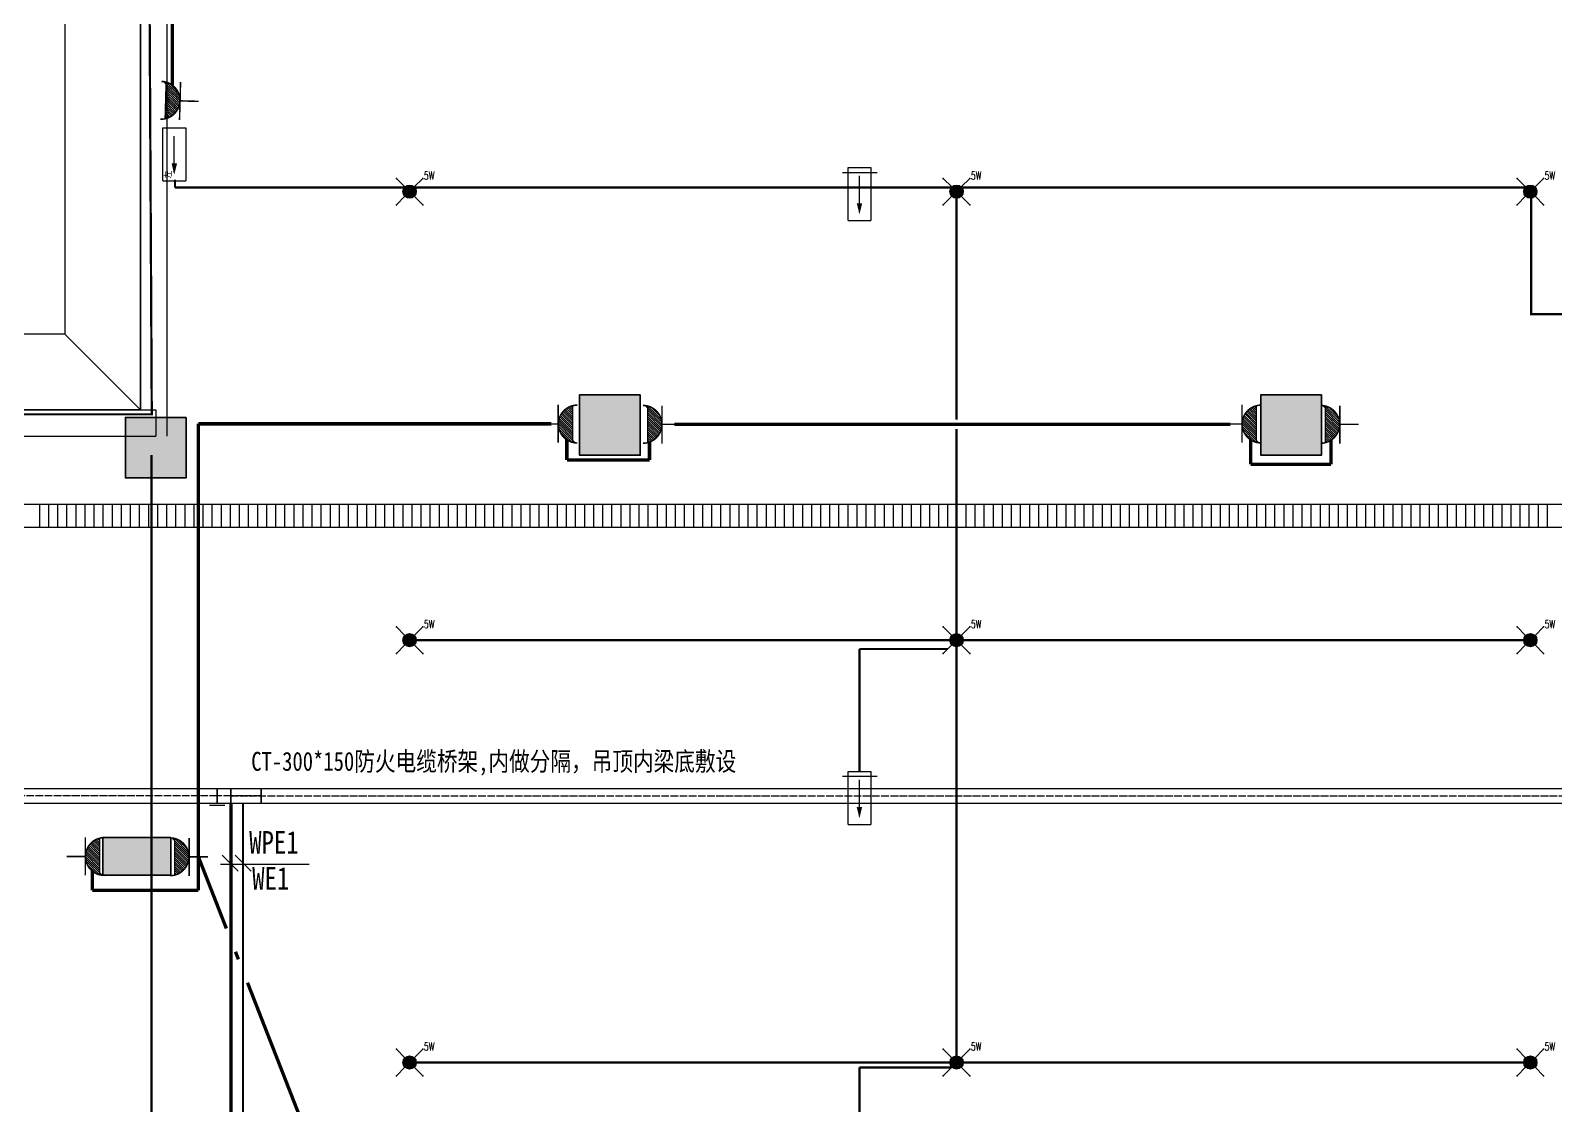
# Model space of a CAD drawing. Extents: x 815029915 to 815825525, y 579155098 to 579748855.
# Drawn here: x 815181143 to 815201291, y 579572519 to 579586722 of the extents above; entities that cross this region are included whole.
import ezdxf
from ezdxf.enums import TextEntityAlignment as Align

# ---------------------------------------------------------------- set-up
doc = ezdxf.new("R2010")
doc.units = 0
doc.header["$LTSCALE"] = 100
doc.header["$MEASUREMENT"] = 0
for name, pattern in [('DASH', [0.35, 0.25, -0.1]), ('DOTE', [2.42, 2, -0.2, 0.02, -0.2]), ('HIDDEN', [0.375, 0.25, -0.125])]:
    doc.linetypes.add(name, pattern=pattern)
for name, color, linetype in [('BR-消防应急灯具', 3, 'Continuous'), ('BR-系统通信线', 3, 'DASH'), ('COLUMN', 9, 'Continuous'), ('DIM_SYMB', 3, 'Continuous'), ('EQUIP-照明', 3, 'Continuous'), ('GROUND', 2, 'Continuous'), ('WALL', 9, 'Continuous'), ('zm', 1, 'Continuous'), ('电-强电平面-标注', 3, 'Continuous'), ('电-强电平面-线缆', 3, 'Continuous'), ('电-接地防雷-接地线', 132, 'Continuous'), ('电-桥架', 4, 'Continuous'), ('设备-插座', 3, 'Continuous')]:
    doc.layers.add(name, color=color, linetype=linetype)
doc.layers.add('柱填充', color=9, linetype='Continuous', lineweight=18)
doc.layers.add('砼柱', color=2, linetype='Continuous', lineweight=35)
doc.styles.add('-宋体', font='', dxfattribs={"width": 0.8})
doc.styles.add('_TCH_DIM', font='SIMPLEX', dxfattribs={"bigfont": 'GBCBIG'})
doc.styles.add('_TEL_DIM', font='txt.shx', dxfattribs={"width": 0.6, "height": 3.5, "bigfont": 'hztxt.shx'})
doc.styles.add('IDQSTYLE', font='txt.shx', dxfattribs={"width": 0.7, "bigfont": 'hztxt.shx'})
doc.styles.add('ST', font='')
doc.styles.get("Standard").update_dxf_attribs({"font": 'gbenor.shx', "bigfont": 'gbcbig.shx'})
doc.styles.add('宋体', font='', dxfattribs={"width": 0.8})
doc.styles.get('-宋体').set_extended_font_data('SimSun')
doc.styles.get('ST').set_extended_font_data('SimSun')
doc.styles.get('宋体').set_extended_font_data('SimSun')
doc.linetypes.add('GDLine', pattern='A,1,-3,5.8,["|",Standard,S=4,R=-45,X=-1.407,Y=-0.7],-0.1,["|",Standard,S=4,R=-45,X=-1.407,Y=-0.7],-0.1,["|",Standard,S=4,R=-45,X=-1.407,Y=-0.7],-0.1,["|",Standard,S=4,R=-45,X=-1.407,Y=-0.7],-0.1,5.8,-3,1', length=20)

# ---------------------------------------------------------------- blocks, each defined once
blk = doc.blocks.new('BR-DZX')
at = {"color": 7}
blk.add_line((55, -75), (295, -75), dxfattribs=at)
at = {"color": 3}
blk.add_solid([(115, -93), (42, -75), (115, -57)], dxfattribs=at)
at = {"layer": 'BR-消防应急灯具', "color": 3}
for p, q in [((0, 0), (350, 0)), ((0, 0), (0, -150)), ((350, 0), (350, -150)), ((350, -150), (0, -150))]:
    blk.add_line(p, q, dxfattribs=at)
at = {"flags": 1}
blk.add_attdef('A', (0, 0), '', height=2.5, dxfattribs=at)
blk = doc.blocks.new('$equip$00002603')
blk.add_hatch(color=256).paths.add_polyline_path([(0.25, 0.5, 1), (-0.25, 0.5, 1)])
for p, q in [((-0.5, 1), (-0.177, 0.677)), ((0.5, 1), (0.177, 0.677)), ((-0.177, 0.323), (-0.5, 0)), ((0.177, 0.323), (0.5, 0))]:
    blk.add_line(p, q)
blk.add_circle((0, 0.5), 0.25)
for p in [(-0.5, 1), (0.5, 1), (-0.5, 0), (0.5, 0)]:
    blk.add_point(p)
at = {"color": 7, "style": '_TEL_DIM', "flags": 1}
blk.add_attdef('A', text='', height=0.000025, dxfattribs=at).set_placement((0, 0), align=Align.MIDDLE_CENTER)
blk = doc.blocks.new('吸顶5W')
at = {"layer": 'EQUIP-照明', "xscale": 175, "yscale": 175, "zscale": 175}
blk.add_blockref('$equip$00002603', (0, -88), dxfattribs=at)
at = {"color": 7, "linetype": 'ByBlock', "style": '_TCH_DIM', "width": 0.705882}
blk.add_text('5W', height=52.9, dxfattribs=at).set_placement((94, 79, -1891))
blk = doc.blocks.new('壁挂左向')
at = {"layer": 'BR-消防应急灯具', "color": 4}
blk.add_blockref('BR-DZX', (-175, 0), dxfattribs=at)
at = {"color": 7, "linetype": 'ByBlock', "insert": (-157, -10), "char_height": 44.1, "attachment_point": 1, "style": '宋体'}
blk.add_mtext('左', dxfattribs=at)
blk = doc.blocks.new('*X51')
at = {"color": 0, "linetype": 'Continuous'}
for p, q in [((159.6, 156.77), (159.62, 156.79)), ((159.66, 156.55), (159.91, 156.79)), ((159.75, 156.35), (160.19, 156.79)), ((159.84, 156.17), (160.47, 156.79)), ((159.95, 155.99), (160.75, 156.79)), ((160.08, 155.83), (161.04, 156.79)), ((160.21, 155.68), (161.32, 156.79)), ((160.35, 155.55), (161.6, 156.79)), ((160.51, 155.42), (161.89, 156.79)), ((160.68, 155.3), (162.17, 156.79)), ((160.86, 155.2), (162.45, 156.79)), ((161.05, 155.11), (162.73, 156.79)), ((161.26, 155.03), (163.02, 156.79)), ((161.48, 154.98), (163.3, 156.79)), ((161.72, 154.93), (163.58, 156.79)), ((161.99, 154.92), (163.87, 156.79)), ((162.29, 154.93), (164.49, 157.14)), ((162.63, 155), (164.43, 156.79)), ((163.08, 155.16), (164.27, 156.35))]:
    blk.add_line(p, q, dxfattribs=at)
blk = doc.blocks.new('HC000134')
at = {"color": 0, "linetype": 'Continuous', "const_width": 0.2}
blk.add_lwpolyline([(-2.5, 5, 0.198912), (-1.77, 3.23, 0.198912), (0, 2.5, 0.198912), (1.77, 3.23, 0.198912), (2.5, 5)], format="xyb", dxfattribs=at)
for points in [[(-2.42, 4.38), (2.42, 4.38)], [(-2.55, 2.48), (2.48, 2.48)], [(0, 2.5), (0, 0)]]:
    blk.add_lwpolyline(points, dxfattribs=at)
at = {"color": 0, "linetype": 'Continuous'}
blk.add_blockref('*X51', (-162.01, -152.42), dxfattribs=at)
at = {"color": 0, "style": 'IDQSTYLE', "width": 0.7}
blk.add_attdef('PSFHATT', (4.5, 0), '', height=2.5, dxfattribs=at)

msp = doc.modelspace()

# ---------------------------------------------------------------- hatches: boundary and pattern name
at = {"layer": '柱填充', "lineweight": 18}
for points in [[(815189198.1, 579581910.1), (815188398.1, 579581910.1), (815188398.1, 579581110.1), (815189198.1, 579581110.1)], [(815198198.1, 579581910.1), (815197398.1, 579581910.1), (815197398.1, 579581110.1), (815198198.1, 579581110.1)], [(815183198.1, 579581610.1), (815182398.1, 579581610.1), (815182398.1, 579580810.1), (815183198.1, 579580810.1)], [(815182998.1, 579576060.1), (815182098.1, 579576060.1), (815182098.1, 579575560.1), (815182998.1, 579575560.1)]]:
    msp.add_hatch(color=250, dxfattribs=at).paths.add_polyline_path(points)

# ---------------------------------------------------------------- linework, layer by layer
for p, q in [((815182598.1, 579588605.2), (815182598.1, 579581710.1)), ((815182598.1, 579581710.1), (815176998.1, 579581710.1)), ((815202178.2, 579580460.1), (815146948.1, 579580460.1)), ((815146948.1, 579580160.1), (815202478.2, 579580160.1))]:
    msp.add_line(p, q)
at = {"color": 252, "linetype": 'Continuous'}
for p, q in [((815181260.4, 579580460.1), (815181260.4, 579580160.1)), ((815181380.4, 579580460.1), (815181380.4, 579580160.1)), ((815181500.4, 579580460.1), (815181500.4, 579580160.1)), ((815181620.4, 579580460.1), (815181620.4, 579580160.1)), ((815181740.4, 579580460.1), (815181740.4, 579580160.1)), ((815181860.4, 579580460.1), (815181860.4, 579580160.1)), ((815181980.4, 579580460.1), (815181980.4, 579580160.1)), ((815182100.4, 579580460.1), (815182100.4, 579580160.1)), ((815182220.4, 579580460.1), (815182220.4, 579580160.1)), ((815182340.4, 579580460.1), (815182340.4, 579580160.1)), ((815182460.4, 579580460.1), (815182460.4, 579580160.1)), ((815182580.4, 579580460.1), (815182580.4, 579580160.1)), ((815182700.4, 579580460.1), (815182700.4, 579580160.1)), ((815182820.4, 579580460.1), (815182820.4, 579580160.1)), ((815182940.4, 579580460.1), (815182940.4, 579580160.1)), ((815183060.4, 579580460.1), (815183060.4, 579580160.1)), ((815183180.4, 579580460.1), (815183180.4, 579580160.1)), ((815183300.4, 579580460.1), (815183300.4, 579580160.1)), ((815183420.4, 579580460.1), (815183420.4, 579580160.1)), ((815183540.4, 579580460.1), (815183540.4, 579580160.1)), ((815183660.4, 579580460.1), (815183660.4, 579580160.1)), ((815183780.4, 579580460.1), (815183780.4, 579580160.1)), ((815183900.4, 579580460.1), (815183900.4, 579580160.1)), ((815184020.4, 579580460.1), (815184020.4, 579580160.1)), ((815184140.4, 579580460.1), (815184140.4, 579580160.1)), ((815184260.4, 579580460.1), (815184260.4, 579580160.1)), ((815184380.4, 579580460.1), (815184380.4, 579580160.1)), ((815184500.4, 579580460.1), (815184500.4, 579580160.1)), ((815184620.4, 579580460.1), (815184620.4, 579580160.1)), ((815184740.4, 579580460.1), (815184740.4, 579580160.1)), ((815184860.4, 579580460.1), (815184860.4, 579580160.1)), ((815184980.4, 579580460.1), (815184980.4, 579580160.1)), ((815185100.4, 579580460.1), (815185100.4, 579580160.1)), ((815185220.4, 579580460.1), (815185220.4, 579580160.1)), ((815185340.4, 579580460.1), (815185340.4, 579580160.1)), ((815185460.4, 579580460.1), (815185460.4, 579580160.1)), ((815185580.4, 579580460.1), (815185580.4, 579580160.1)), ((815185700.4, 579580460.1), (815185700.4, 579580160.1)), ((815185820.4, 579580460.1), (815185820.4, 579580160.1)), ((815185940.4, 579580460.1), (815185940.4, 579580160.1)), ((815186060.4, 579580460.1), (815186060.4, 579580160.1)), ((815186180.4, 579580460.1), (815186180.4, 579580160.1)), ((815186300.4, 579580460.1), (815186300.4, 579580160.1)), ((815186420.4, 579580460.1), (815186420.4, 579580160.1)), ((815186540.4, 579580460.1), (815186540.4, 579580160.1)), ((815186660.4, 579580460.1), (815186660.4, 579580160.1)), ((815186780.4, 579580460.1), (815186780.4, 579580160.1)), ((815186900.4, 579580460.1), (815186900.4, 579580160.1)), ((815187020.4, 579580460.1), (815187020.4, 579580160.1)), ((815187140.4, 579580460.1), (815187140.4, 579580160.1)), ((815187260.4, 579580460.1), (815187260.4, 579580160.1)), ((815187380.4, 579580460.1), (815187380.4, 579580160.1)), ((815187500.4, 579580460.1), (815187500.4, 579580160.1)), ((815187620.4, 579580460.1), (815187620.4, 579580160.1)), ((815187740.4, 579580460.1), (815187740.4, 579580160.1)), ((815187860.4, 579580460.1), (815187860.4, 579580160.1)), ((815187980.4, 579580460.1), (815187980.4, 579580160.1)), ((815188100.4, 579580460.1), (815188100.4, 579580160.1)), ((815188220.4, 579580460.1), (815188220.4, 579580160.1)), ((815188340.4, 579580460.1), (815188340.4, 579580160.1)), ((815188460.4, 579580460.1), (815188460.4, 579580160.1)), ((815188580.4, 579580460.1), (815188580.4, 579580160.1)), ((815188700.4, 579580460.1), (815188700.4, 579580160.1)), ((815188820.4, 579580460.1), (815188820.4, 579580160.1)), ((815188940.4, 579580460.1), (815188940.4, 579580160.1)), ((815189060.4, 579580460.1), (815189060.4, 579580160.1)), ((815189180.4, 579580460.1), (815189180.4, 579580160.1)), ((815189300.4, 579580460.1), (815189300.4, 579580160.1)), ((815189420.4, 579580460.1), (815189420.4, 579580160.1)), ((815189540.4, 579580460.1), (815189540.4, 579580160.1)), ((815189660.4, 579580460.1), (815189660.4, 579580160.1)), ((815189780.4, 579580460.1), (815189780.4, 579580160.1)), ((815189900.4, 579580460.1), (815189900.4, 579580160.1)), ((815190020.4, 579580460.1), (815190020.4, 579580160.1)), ((815190140.4, 579580460.1), (815190140.4, 579580160.1)), ((815190260.4, 579580460.1), (815190260.4, 579580160.1)), ((815190380.4, 579580460.1), (815190380.4, 579580160.1)), ((815190500.4, 579580460.1), (815190500.4, 579580160.1)), ((815190620.4, 579580460.1), (815190620.4, 579580160.1)), ((815190740.4, 579580460.1), (815190740.4, 579580160.1)), ((815190860.4, 579580460.1), (815190860.4, 579580160.1)), ((815190980.4, 579580460.1), (815190980.4, 579580160.1)), ((815191100.4, 579580460.1), (815191100.4, 579580160.1)), ((815191220.4, 579580460.1), (815191220.4, 579580160.1)), ((815191340.4, 579580460.1), (815191340.4, 579580160.1)), ((815191460.4, 579580460.1), (815191460.4, 579580160.1)), ((815191580.4, 579580460.1), (815191580.4, 579580160.1)), ((815191700.4, 579580460.1), (815191700.4, 579580160.1)), ((815191820.4, 579580460.1), (815191820.4, 579580160.1)), ((815191940.4, 579580460.1), (815191940.4, 579580160.1)), ((815192060.4, 579580460.1), (815192060.4, 579580160.1)), ((815192180.4, 579580460.1), (815192180.4, 579580160.1)), ((815192300.4, 579580460.1), (815192300.4, 579580160.1)), ((815192420.4, 579580460.1), (815192420.4, 579580160.1)), ((815192540.4, 579580460.1), (815192540.4, 579580160.1)), ((815192660.4, 579580460.1), (815192660.4, 579580160.1)), ((815192780.4, 579580460.1), (815192780.4, 579580160.1)), ((815192900.4, 579580460.1), (815192900.4, 579580160.1)), ((815193020.4, 579580460.1), (815193020.4, 579580160.1)), ((815193140.4, 579580460.1), (815193140.4, 579580160.1)), ((815193260.4, 579580460.1), (815193260.4, 579580160.1)), ((815193380.4, 579580460.1), (815193380.4, 579580160.1)), ((815193500.4, 579580460.1), (815193500.4, 579580160.1)), ((815193620.4, 579580460.1), (815193620.4, 579580160.1)), ((815193740.4, 579580460.1), (815193740.4, 579580160.1)), ((815193860.4, 579580460.1), (815193860.4, 579580160.1)), ((815193980.4, 579580460.1), (815193980.4, 579580160.1)), ((815194100.4, 579580460.1), (815194100.4, 579580160.1)), ((815194220.4, 579580460.1), (815194220.4, 579580160.1)), ((815194340.4, 579580460.1), (815194340.4, 579580160.1)), ((815194460.4, 579580460.1), (815194460.4, 579580160.1)), ((815194580.4, 579580460.1), (815194580.4, 579580160.1)), ((815194700.4, 579580460.1), (815194700.4, 579580160.1)), ((815194820.4, 579580460.1), (815194820.4, 579580160.1)), ((815194940.4, 579580460.1), (815194940.4, 579580160.1)), ((815195060.4, 579580460.1), (815195060.4, 579580160.1)), ((815195180.4, 579580460.1), (815195180.4, 579580160.1)), ((815195300.4, 579580460.1), (815195300.4, 579580160.1)), ((815195420.4, 579580460.1), (815195420.4, 579580160.1)), ((815195540.4, 579580460.1), (815195540.4, 579580160.1)), ((815195660.4, 579580460.1), (815195660.4, 579580160.1)), ((815195780.4, 579580460.1), (815195780.4, 579580160.1)), ((815195900.4, 579580460.1), (815195900.4, 579580160.1)), ((815196020.4, 579580460.1), (815196020.4, 579580160.1)), ((815196140.4, 579580460.1), (815196140.4, 579580160.1)), ((815196260.4, 579580460.1), (815196260.4, 579580160.1)), ((815196380.4, 579580460.1), (815196380.4, 579580160.1)), ((815196500.4, 579580460.1), (815196500.4, 579580160.1)), ((815196620.4, 579580460.1), (815196620.4, 579580160.1)), ((815196740.4, 579580460.1), (815196740.4, 579580160.1)), ((815196860.4, 579580460.1), (815196860.4, 579580160.1)), ((815196980.4, 579580460.1), (815196980.4, 579580160.1)), ((815197100.4, 579580460.1), (815197100.4, 579580160.1)), ((815197220.4, 579580460.1), (815197220.4, 579580160.1)), ((815197340.4, 579580460.1), (815197340.4, 579580160.1)), ((815197460.4, 579580460.1), (815197460.4, 579580160.1)), ((815197580.4, 579580460.1), (815197580.4, 579580160.1)), ((815197700.4, 579580460.1), (815197700.4, 579580160.1)), ((815197820.4, 579580460.1), (815197820.4, 579580160.1)), ((815197940.4, 579580460.1), (815197940.4, 579580160.1)), ((815198060.4, 579580460.1), (815198060.4, 579580160.1)), ((815198180.4, 579580460.1), (815198180.4, 579580160.1)), ((815198300.4, 579580460.1), (815198300.4, 579580160.1)), ((815198420.4, 579580460.1), (815198420.4, 579580160.1)), ((815198540.4, 579580460.1), (815198540.4, 579580160.1)), ((815198660.4, 579580460.1), (815198660.4, 579580160.1)), ((815198780.4, 579580460.1), (815198780.4, 579580160.1)), ((815198900.4, 579580460.1), (815198900.4, 579580160.1)), ((815199020.4, 579580460.1), (815199020.4, 579580160.1)), ((815199140.4, 579580460.1), (815199140.4, 579580160.1)), ((815199260.4, 579580460.1), (815199260.4, 579580160.1)), ((815199380.4, 579580460.1), (815199380.4, 579580160.1)), ((815199500.4, 579580460.1), (815199500.4, 579580160.1)), ((815199620.4, 579580460.1), (815199620.4, 579580160.1)), ((815199740.4, 579580460.1), (815199740.4, 579580160.1)), ((815199860.4, 579580460.1), (815199860.4, 579580160.1)), ((815199980.4, 579580460.1), (815199980.4, 579580160.1)), ((815200100.4, 579580460.1), (815200100.4, 579580160.1)), ((815200220.4, 579580460.1), (815200220.4, 579580160.1)), ((815200340.4, 579580460.1), (815200340.4, 579580160.1)), ((815200460.4, 579580460.1), (815200460.4, 579580160.1)), ((815200580.4, 579580460.1), (815200580.4, 579580160.1)), ((815200700.4, 579580460.1), (815200700.4, 579580160.1)), ((815200820.4, 579580460.1), (815200820.4, 579580160.1)), ((815200940.4, 579580460.1), (815200940.4, 579580160.1)), ((815201060.4, 579580460.1), (815201060.4, 579580160.1)), ((815201180.4, 579580460.1), (815201180.4, 579580160.1))]:
    msp.add_line(p, q, dxfattribs=at)
at = {"layer": 'COLUMN'}
for points in [[(815188398.1, 579581110.1), (815189198.1, 579581110.1), (815189198.1, 579581910.1), (815188398.1, 579581910.1)], [(815197398.1, 579581110.1), (815198198.1, 579581110.1), (815198198.1, 579581910.1), (815197398.1, 579581910.1)], [(815182398.1, 579580810.1), (815183198.1, 579580810.1), (815183198.1, 579581610.1), (815182398.1, 579581610.1)], [(815182098.1, 579575560.1), (815182998.1, 579575560.1), (815182998.1, 579576060.1), (815182098.1, 579576060.1)]]:
    msp.add_lwpolyline(points, close=True, dxfattribs=at)
at = {"layer": 'DIM_SYMB'}
msp.add_lwpolyline([(815199814, 579580289.9, 0, 0, 0), (815177406.4, 579580289.9, 0, 80, 0), (815177706.4, 579580289.9, 0, 0, 0)], format="xyseb", dxfattribs=at)
at = {"layer": 'GROUND'}
msp.add_line((815182598.1, 579581710.1), (815181598.1, 579582710.1), dxfattribs=at)
for points in [[(815205298.1, 579563610.1), (815205298.1, 579567637.3), (815224472.7, 579548462.7), (815222139.2, 579546129.3), (815232321.6, 579535946.9), (815242503.9, 579546129.3), (815238473.4, 579550159.8), (815244625.2, 579556311.6), (815218108.7, 579582828.1), (815214502.5, 579579221.9), (815206514.2, 579587210.1), (815205298.1, 579587210.1), (815205298.1, 579588710.1), (815189998.1, 579588710.1), (815189998.1, 579589610.1), (815181598.1, 579589610.1), (815181598.1, 579582710.1), (815177998.1, 579582710.1)], [(815204298.1, 579563610.1), (815204298.1, 579570051.5), (815225886.9, 579548462.7), (815223553.4, 579546129.3), (815232321.6, 579537361.2), (815241089.7, 579546129.3), (815237059.2, 579550159.8), (815243211, 579556311.6), (815218108.7, 579581413.9), (815214502.5, 579577807.7), (815206100, 579586210.1), (815204298.1, 579586210.1), (815204298.1, 579587710.1), (815188998.1, 579587710.1), (815188998.1, 579588610.1), (815182598.1, 579588610.1), (815182598.1, 579581710.1), (815176998.1, 579581710.1)]]:
    msp.add_lwpolyline(points, dxfattribs=at)
at = {"layer": 'WALL'}
for p, q in [((815182598.1, 579581710.1), (815182598.1, 579588410.1)), ((815182948.1, 579581360.1), (815182948.1, 579588410.1)), ((815176998.1, 579581710.1), (815182798.1, 579581710.1)), ((815182798.1, 579581710.1), (815182798.1, 579581360.1)), ((815176648.1, 579581360.1), (815182798.1, 579581360.1))]:
    msp.add_line(p, q, dxfattribs=at)
at = {"layer": 'zm', "color": 1}
for p, q in [((815192327.6, 579584843.2), (815191873.1, 579584843.2)), ((815192327.6, 579576864.4), (815191873.1, 579576864.4)), ((815183654.4, 579575707.1), (815184826.8, 579575707.1))]:
    msp.add_line(p, q, dxfattribs=at)
at = {"layer": 'zm', "color": 1, "const_width": 8}
for points in [[(815191871, 579584844.3), (815192325.6, 579584844.3)], [(815191873.3, 579576862), (815192327.8, 579576862)]]:
    msp.add_lwpolyline(points, dxfattribs=at)
at = {"layer": '电-强电平面-标注', "color": 1}
for p, q in [((815183675.3, 579575825.1), (815183887.5, 579575613)), ((815183848.3, 579575825.1), (815184060.4, 579575613))]:
    msp.add_line(p, q, dxfattribs=at)
at = {"layer": '电-强电平面-线缆', "color": 1, "linetype": 'Continuous', "const_width": 45}
for points in [[(815183018.5, 579585998.3), (815183018.5, 579588208.5)], [(815183361.4, 579575804.8), (815183361.4, 579581525.4)], [(815183361.4, 579581525.4), (815188025.9, 579581525.4)], [(815189651.4, 579581518.6), (815196996, 579581518.6)], [(815188229.3, 579581046.3), (815188229.3, 579581313.9)], [(815189321.3, 579581046.3), (815189321.3, 579581284)], [(815197262.6, 579580988.9), (815197262.6, 579581313.9)], [(815198326.5, 579580988.9), (815198326.5, 579581310)], [(815188229.3, 579581046.3), (815189321.3, 579581046.3)], [(815197262.6, 579580988.9), (815198326.5, 579580988.9)], [(815183791.1, 579576508.5), (815183791.1, 579571017.5)], [(815181958.5, 579575363.4), (815181958.5, 579575616.9)], [(815183361.4, 579575804.8), (815183361.4, 579575363.4)], [(815183731.1, 579574857.6), (815183361.4, 579575804.8)], [(815181958.5, 579575363.4), (815183361.4, 579575363.4)], [(815183890.3, 579574449.6), (815183851.1, 579574550.2)], [(815185420.4, 579570529.3), (815184010.3, 579574142.1)]]:
    msp.add_lwpolyline(points, dxfattribs=at)
at = {"layer": '电-强电平面-线缆', "color": 1, "linetype": 'HIDDEN', "const_width": 30}
for points in [[(815183052, 579584647.6), (815183052, 579584751)], [(815183052, 579584647.6), (815193309.2, 579584647.6)], [(815193378.2, 579581578.6), (815193378.2, 579584610.2)], [(815193448, 579584646.7), (815200928.8, 579584646.7)], [(815200969.5, 579584507.1), (815200969.5, 579582959.8)], [(815200969.5, 579582972.9), (815203605.4, 579582972.9)], [(815193378.2, 579578728.6), (815193378.2, 579581458.6)], [(815186151.7, 579578668.6), (815200996.1, 579578668.6)], [(815192094.2, 579578550.1), (815193259.8, 579578550.1)], [(815192094.2, 579578550.1), (815192094.2, 579576926.7)], [(815193378.2, 579573088.2), (815193378.2, 579578608.6)], [(815183950.3, 579576508.5), (815183950.3, 579571012.1)], [(815186182.2, 579573088.2), (815193378.2, 579573088.2)], [(815192094.8, 579573022.4), (815193315.5, 579573022.4)], [(815192094.8, 579570347.4), (815192094.8, 579573022.4)], [(815193378.2, 579573088.2), (815200996.1, 579573088.2)]]:
    msp.add_lwpolyline(points, dxfattribs=at)
at = {"layer": '电-接地防雷-接地线', "linetype": 'GDLine', "ltscale": 0.5, "const_width": 30}
for points in [[(815146688.7, 579581640.4), (815158722.3, 579581640.4), (815158722.3, 579584630.1), (815176747.3, 579584630.1), (815176747.3, 579581650.5), (815182745.4, 579581650.5), (815182709.2, 579588449.5)], [(815182742, 579570192.5), (815182742, 579581112.7)]]:
    msp.add_lwpolyline(points, dxfattribs=at)
at = {"layer": '电-桥架', "ltscale": 0.5}
for p, q in [((815183608.5, 579576508.5), (815183608.5, 579576708.5)), ((815183791.1, 579576508.5), (815183791.1, 579576708.5)), ((815183791.1, 579576708.5), (815183791.1, 579576508.5)), ((815184191.1, 579576508.5), (815184191.1, 579576708.5)), ((815183508.5, 579576485), (815183708.5, 579576485))]:
    msp.add_line(p, q, dxfattribs=at)
at = {"layer": '电-桥架', "color": 5, "linetype": 'DOTE', "ltscale": 0.5}
for p, q in [((815183608.5, 579576608.5), (815147449.5, 579576608.5)), ((815183791.1, 579576608.5), (815183608.5, 579576608.5)), ((815184191.1, 579576608.5), (815183791.1, 579576608.5)), ((815183791.1, 579576608.5), (815208265.6, 579576608.5))]:
    msp.add_line(p, q, dxfattribs=at)
at = {"layer": '电-桥架', "ltscale": 0.5}
for points in [[(815147449.5, 579576708.5), (815183608.5, 579576708.5), (815183608.5, 579576508.5), (815147449.5, 579576508.5)], [(815183608.5, 579576708.5), (815183791.1, 579576708.5), (815183791.1, 579576508.5), (815183608.5, 579576508.5)], [(815183791.1, 579576708.5), (815184191.1, 579576708.5), (815184191.1, 579576508.5), (815183791.1, 579576508.5)], [(815208265.6, 579576508.5), (815183791.1, 579576508.5), (815183791.1, 579576708.5), (815208265.6, 579576708.5)]]:
    msp.add_lwpolyline(points, close=True, dxfattribs=at)
msp.add_point((815183608.5, 579576608.5), dxfattribs=at)
at = {"layer": '砼柱', "color": 3, "lineweight": 35}
for points in [[(815189198.1, 579581910.1), (815188398.1, 579581910.1), (815188398.1, 579581110.1), (815189198.1, 579581110.1)], [(815198198.1, 579581910.1), (815197398.1, 579581910.1), (815197398.1, 579581110.1), (815198198.1, 579581110.1)], [(815183198.1, 579581610.1), (815182398.1, 579581610.1), (815182398.1, 579580810.1), (815183198.1, 579580810.1)], [(815182998.1, 579576060.1), (815182098.1, 579576060.1), (815182098.1, 579575560.1), (815182998.1, 579575560.1)]]:
    msp.add_lwpolyline(points, close=True, dxfattribs=at)

# ---------------------------------------------------------------- block references
at = {"color": 0, "xscale": 2, "yscale": 2, "zscale": 2, "rotation": 89.99999999999997}
msp.add_blockref('壁挂左向', (815182893.3, 579585084.8), dxfattribs=at)
at = {"layer": 'BR-系统通信线', "xscale": 2, "yscale": 2, "zscale": 2}
for p in [(815186151.7, 579584593.9), (815193378.2, 579584593.9), (815200958.5, 579584593.9), (815186151.7, 579578668.6), (815193378.2, 579578668.6), (815200958.5, 579578668.6), (815186151.7, 579573088.2), (815193378.2, 579573088.2), (815200958.5, 579573088.2)]:
    msp.add_blockref('吸顶5W', p, dxfattribs=at)
at = {"layer": 'zm', "color": 1, "xscale": 2, "yscale": 2, "zscale": 2, "rotation": 90}
for p in [(815191944.8, 579584210), (815191944.8, 579576231.2)]:
    msp.add_blockref('BR-DZX', p, dxfattribs=at)
at = {"layer": '设备-插座'}
for p, xscale, yscale, zscale, rotation in [((815183366.9, 579585785.6), 99.99999999999999, 99.99999999999999, 99.99999999999999, 88.4166216843586), ((815187867.4, 579581522.3), 100, 100, 100, 270), ((815189734.8, 579581518.6), 100, 100, 100, 89.99999999999999), ((815196900.8, 579581522.3), 100, 100, 100, 270), ((815198688.7, 579581518.6), 100, 100, 100, 89.99999999999999), ((815181618.9, 579575808.6), 100, 100, 100, 270), ((815183486.4, 579575804.8), 100, 100, 100, 89.99999999999999)]:
    msp.add_blockref('HC000134', p, dxfattribs=dict(at, xscale=xscale, yscale=yscale, zscale=zscale, rotation=rotation))

# ---------------------------------------------------------------- texts
at = {"layer": 'zm', "color": 4, "style": 'ST', "width": 0.8}
msp.add_text('CT-300*150防火电缆桥架,内做分隔，吊顶内梁底敷设', height=250, dxfattribs=at).set_placement((815184060, 579576941.3))
at = {"layer": 'zm', "style": '-宋体', "width": 0.8}
for s, p in [('WPE1', (815184032.5, 579575845.4)), ('WE1', (815184072, 579575369.7))]:
    msp.add_text(s, height=300, dxfattribs=at).set_placement(p)

doc.saveas('drawing.dxf')
